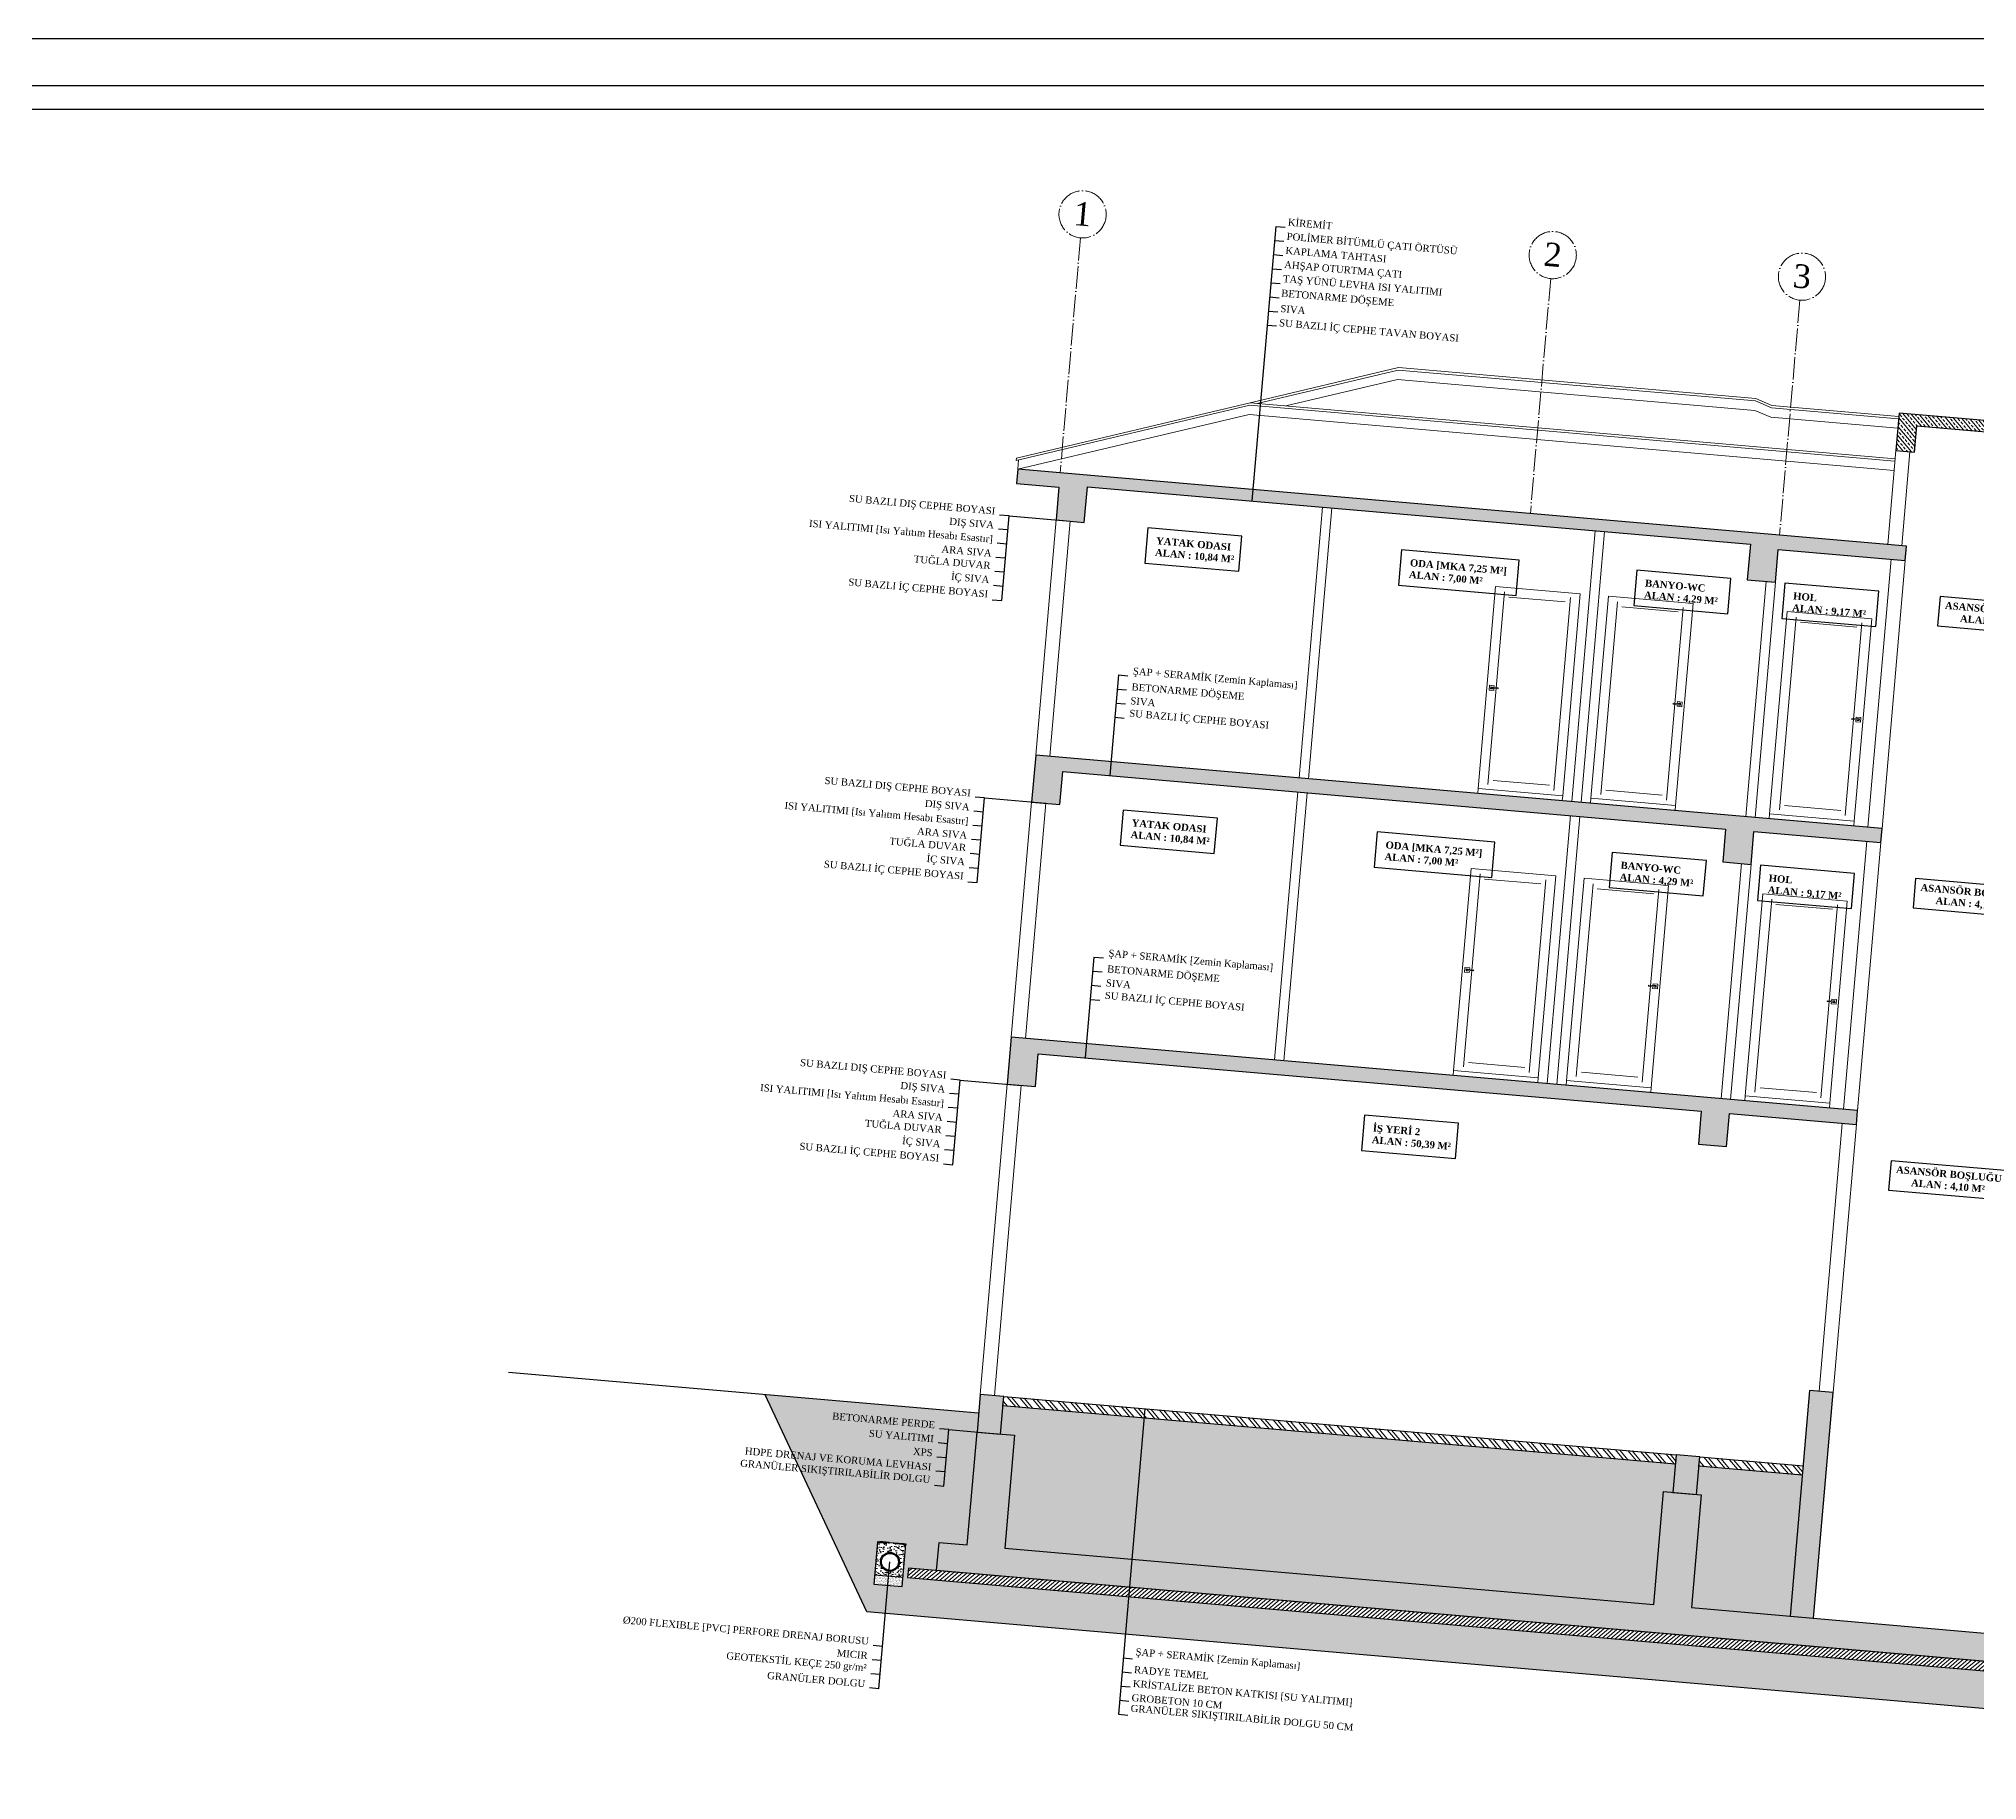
# Model space of a CAD drawing. Header units: centimetres. Extents: x -1107 to 35418, y 13584 to 18329.
# Drawn here: x 2348 to 3375, y 16164 to 17087 of the extents above; entities that cross this region are included whole.
import ezdxf

# ---------------------------------------------------------------- set-up
doc = ezdxf.new("R2010")
doc.units = ezdxf.units.CM
doc.linetypes.add('ACAD_ISO04W100', pattern=[30, 24, -3, 0, -3])
doc.linetypes.add('DASHED', pattern=[0.75, 0.5, -0.25])
for name, color, linetype in [('A-YALITIM PERDE', 6, 'Continuous'), ('hatch', 13, 'Continuous'), ('YLZ-BETON-KESİT', 150, 'Continuous'), ('YLZ-KOLON KİRİŞ KESİT', 240, 'Continuous'), ('YLZ-PAFTA', 165, 'Continuous'), ('YLZ-YAZI', 113, 'Continuous')]:
    doc.layers.add(name, color=color, linetype=linetype)
for name, color, linetype, lineweight, true_color in [('YLZ-AKS', 7, 'ACAD_ISO04W100', 5, 0x2e2f36), ('YLZ-GÖRÜNÜŞ -arkada kalanlar-', 7, 'Continuous', 0, 0xb1b09f), ('YLZ-TARAMA', 7, 'Continuous', 5, 0x686d6c)]:
    doc.layers.add(name, color=color, linetype=linetype, lineweight=lineweight, true_color=true_color)
for name, color, linetype, lineweight in [('YLZ-ALAN HESABI', 41, 'Continuous', 35), ('YLZ-DUVAR', 151, 'Continuous', 20), ('YLZ-PARSEL', 53, 'Continuous', 30), ('YLZ-ÇATI', 241, 'Continuous', 13), ('YLZ-ÖLÇÜ', 251, 'Continuous', 5)]:
    doc.layers.add(name, color=color, linetype=linetype, lineweight=lineweight)
doc.styles.add('ARIAL', font='times.ttf')
pattern_1 = [(315, (0, 20), (4.490128, 4.490128), []), (315, (-7e-16, 15.51), (4.490128, 4.490128), [3.175, -1.5875])]
pattern_2 = [(228.012788, (27.432, 58.1), (-304.80000002, -342.89999998), [5.12582, -507.457255]), (184.969741, (24.003, 54.29), (457.19999982, 38.10000217), [8.79607, -870.810733]), (132.510447, (15.24, 53.528), (381.00000016, -419.09999985), [6.20222, -614.02084]), (267.273689, (0.381, 44.003), (38.10000008, 762), [8.01007, -792.99656]), (292.833654, (0, 36.002), (-190.50000002, 457.2), [7.854505, -777.597116]), (357.273689, (3.048, 28.763), (-762, 38.10000008), [8.01007, -792.99656]), (37.6942405, (11.049, 28.382), (-495.29999998, -381.00000003), [10.592905, -1048.69673]), (72.2553284, (19.431, 34.859), (266.70000007, 838.19999998), [10.00079, -990.07885]), (121.429566, (22.479, 44.384), (-304.80000004, 495.29999997), [8.037195, -795.683185]), (175.236358, (18.288, 51.242), (419.1, -38.10000007), [9.1757, -449.609054]), (222.397438, (9.144, 52.004), (-457.199999985, -419.100000016), [11.86617, -1174.75159]), (138.814075, (38.1, 43.622), (-266.7, 228.6), [4.05007, -400.95849]), (171.469234, (35.052, 46.289), (495.30000001, -76.19999991), [7.70523, -762.819585]), (225, (27.432, 47.432), (-5e-15, -38.1), [5.38814, -48.493397]), (203.19859, (24.765, 52.004), (190.5, 76.2), [2.90162, -287.259336]), (291.80141, (22.098, 50.861), (-38.1, 114.3), [4.103484, -201.071295]), (30.963757, (23.622, 47.051), (114.3, 76.2), [6.664795, -215.49447]), (161.56505, (29.337, 50.48), (76.2, -38.1), [4.81931, -115.66347]), (16.38954, (0, 50.861), (381, 114.3), [6.75132, -668.3824]), (70.346176, (6.477, 52.766), (-152.4, -419.1), [5.663984, -560.733235]), (293.19859, (29.337, 58.1), (-76.2, 190.5), [5.8032, -284.357754]), (343.61046, (31.623, 52.766), (-381, 114.29999997), [6.75132, -668.3824]), (339.443955, (0, 27.239), (-190.5, 76.2), [6.51053, -319.016015]), (294.77514, (6.096, 24.953), (-190.50000023, 419.0999999), [5.45508, -540.0539]), (66.80141, (29.718, 20), (76.2, 190.5), [5.8032, -284.357754]), (17.354025, (32.004, 25.334), (-495.3, -152.40000003), [6.38674, -632.28564]), (69.443955, (11.049, 20), (-76.2, -190.5), [3.255264, -322.27128]), (101.309932, (27.432, 20), (-38.1, 152.4), [1.94272, -192.329924]), (165.963757, (27.051, 21.905), (114.3, -38.1), [7.854506, -149.23582]), (186.009006, (19.431, 23.81), (381, 38.10000002), [7.279005, -720.62047]), (303.69007, (23.622, 43.622), (-38.1, 76.2), [5.49486, -131.876645]), (353.1572266, (26.67, 39.05), (647.7, -76.19999997), [9.59335, -949.740136]), (60.945396, (36.195, 37.907), (-152.4, -266.7), [3.922624, -388.340885]), (90, (38.1, 41.336), (-38.1, 38.1), [2.286, -35.814]), (120.256437, (18.669, 24.953), (152.39999998, -266.7), [5.293004, -524.00911]), (48.012787, (16.002, 29.525), (304.80000003, 342.89999998), [10.251643, -502.33143]), (0, (22.86, 37.145), (38.1, 38.1), [9.906, -28.194]), (325.304846, (32.766, 37.145), (381.00000014, -266.6999998), [6.024143, -596.38975]), (254.054604, (37.719, 33.716), (-38.1, -152.4), [5.547436, -271.82475]), (207.645975, (36.195, 28.382), (-723.90000003, -380.99999995), [9.032176, -894.186966]), (175.426079, (28.194, 24.191), (-495.3, 38.1), [9.55544, -945.987697])]
pattern_3 = [(315, (0, 383.112), (4.490128, 4.490128), []), (315, (-7e-16, 378.622), (4.490128, 4.490128), [3.175, -1.5875])]

# ---------------------------------------------------------------- blocks, each defined once
blk = doc.blocks.new('drenaj')
at = {"layer": 'A-YALITIM PERDE', "linetype": 'DASHED', "ltscale": 20}
h = blk.add_hatch(color=4, dxfattribs=at)
h.dxf.hatch_style = 1
h.paths.add_polyline_path([(8745.5, -10345), (8745.5, -10344), (8733, -10344), (8733, -10345)])
h = blk.add_hatch(color=4, dxfattribs=at)
h.dxf.hatch_style = 1
h.paths.add_polyline_path([(8763, -10345), (8763, -10344), (8750.5, -10344), (8750.5, -10345)])
at = {"layer": 'YLZ-TARAMA'}
h = blk.add_hatch(dxfattribs=at)
h.set_pattern_fill('AR-CONC', color=256, scale=0.05)
h.set_pattern_definition([(50, (3183.103, -8458.679), (9.109233, -0.796954), [0.9525, -10.4775]), (355, (3183.103, -8458.679), (-1.762171, 9.552842), [0.762, -8.382029]), (100.45144, (3183.862, -8458.746), (7.347062, 8.755888), [0.8095, -8.904512]), (46.1842, (3183.103, -8456.139), (13.553952, -2.102116), [1.42875, -15.71625]), (96.63556, (3184.233, -8456.315), (11.870207, 12.371306), [1.21425, -13.35678]), (351.18415, (3183.103, -8456.14), (11.870207, 12.371306), [1.142998, -12.572987]), (21, (3184.373, -8456.774), (7.58072, -5.11326), [0.9525, -10.4775]), (326, (3184.373, -8456.774), (3.090101, 9.209398), [0.762, -8.382]), (71.45144, (3185.005, -8457.2005), (10.670821, 4.096138), [0.8095, -8.904497]), (37.5, (3183.1033, -8458.6794), (0.1544302, 4.227752), [0, -8.2804, 0, -8.509, 0, -8.41375]), (7.5, (3183.1033, -8458.6794), (3.340983, 5.0090287), [0, -4.8514, 0, -8.0899, 0, -3.20675]), (327.5, (3180.2712, -8458.6794), (6.7795298, -0.2864372), [0, -3.175, 0, -9.906, 0, -13.1445]), (317.5, (3179.001, -8458.6794), (7.406459, 1.2713246), [0, -4.1275, 0, -6.5786, 0, -9.3345])])
h.paths.add_polyline_path([(8733, -10379.5), (8763, -10379.5), (8763, -10345), (8750.5, -10345), (8745.5, -10344.8), (8745.5, -10345), (8733, -10345)])
h.paths.add_polyline_path([(8758, -10364.5, -1), (8738, -10364.5, -1)], flags=16)
h.paths.add_polyline_path([(8757, -10364.5, -1), (8739, -10364.5, -1)], flags=0)
h = blk.add_hatch(dxfattribs=at)
h.set_pattern_fill('AR-SAND', color=256, scale=0.05, style=0)
h.set_pattern_definition([(37.5, (-11897.7253, 5674.506), (-0.08000156, 2.44706619), [0, -1.9304, 0, -2.159, 0, -2.06375]), (7.5, (-11897.7253, 5674.506), (2.2476164, 3.5841255), [0, -1.0414, 0, -1.7399, 0, -0.66675]), (327.5, (-11899.2874, 5674.506), (3.95496185, 0.00718592), [0, -0.635, 0, -2.286, 0, -2.9845]), (317.5, (-11899.2874, 5674.506), (3.81778226, 1.1146466), [0, -0.3175, 0, -1.4986, 0, -1.7145])])
h.paths.add_polyline_path([(8763, -10379.5), (8733, -10379.5), (8733, -10389.5), (8763, -10389.5)])
at = {"layer": 'A-YALITIM PERDE', "color": 4, "linetype": 'DASHED', "ltscale": 20}
for points in [[(8733, -10345), (8745.5, -10345), (8745.5, -10344), (8733, -10344)], [(8763, -10345), (8750.5, -10345), (8750.5, -10344), (8763, -10344)]]:
    blk.add_lwpolyline(points, close=True, dxfattribs=at)
at = {"layer": 'hatch', "color": 252}
blk.add_line((8733, -10379.5), (8763, -10379.5), dxfattribs=at)
blk.add_lwpolyline([(8733, -10389.5), (8763, -10389.5), (8763, -10344.5), (8733, -10344.5)], close=True, dxfattribs=at)
for radius in [10, 9]:
    blk.add_circle((8748, -10364.5), radius, dxfattribs=at)
blk = doc.blocks.new('A Kesiti Betonarme')
at = {"layer": 'YLZ-TARAMA'}
h = blk.add_hatch(dxfattribs=at)
h.set_pattern_fill('ANSI33', color=256, angle=-90)
h.set_pattern_definition(pattern_3)
h.paths.add_polyline_path([(13302.1, 18275.6), (13502.1, 18275.6), (13502.1, 18247.6), (13522.1, 18247.6), (13522.1, 18287.6), (13282.1, 18287.6), (13282.1, 18247.6), (13302.1, 18247.6)])
h = blk.add_hatch(dxfattribs=at)
h.set_pattern_fill('ANSI33', color=256, angle=-90)
h.set_pattern_definition(pattern_3)
h.paths.add_polyline_path([(13137.1, 18097.6), (13167.1, 18097.6), (13167.1, 18132.6), (13302.1, 18132.6), (13302.1, 18147.6), (12357.1, 18147.6), (12357.1, 18132.6), (12402.1, 18132.6), (12402.1, 18097.6), (12432.1, 18097.6), (12432.1, 18135.6), (13137.1, 18135.6)])
h.paths.add_polyline_path([(13492.1, 18147.6), (13492.1, 18097.6), (13522.1, 18097.6), (13522.1, 18135.6), (13747.1, 18135.6), (13747.1, 18097.6), (13777.1, 18097.6), (13777.1, 18135.6), (14297.1, 18135.6), (14297.1, 18097.6), (14327.1, 18097.6), (14327.1, 18135.6), (14942.1, 18135.6), (14942.1, 18097.6), (14972.1, 18097.6), (14972.1, 18132.6), (15137.1, 18132.6), (15137.1, 18147.6)])
h = blk.add_hatch(dxfattribs=at)
h.set_pattern_fill('ANSI33', color=256, angle=-90)
h.paths.add_polyline_path([(13167.1, 17832.6), (13302.1, 17832.6), (13302.1, 17847.6), (12402.1, 17847.6), (12402.1, 17797.6), (12432.1, 17797.6), (12432.1, 17832.6), (13137.1, 17832.6), (13137.1, 17797.6), (13167.1, 17797.6)])
h.paths.add_polyline_path([(13492.1, 17797.6), (13522.1, 17797.6), (13522.1, 17847.6), (13492.1, 17847.6)])
h.paths.add_polyline_path([(13747.1, 17797.6), (13777.1, 17797.6), (13777.1, 17832.6), (14297.1, 17832.6), (14297.1, 17797.6), (14327.1, 17797.6), (14327.1, 17832.6), (14942.1, 17832.6), (14942.1, 17797.6), (14972.1, 17797.6), (14972.1, 17832.6), (15067.1, 17832.6), (15067.1, 17797.6), (15092.1, 17797.6), (15092.1, 17847.6), (13642.1, 17847.6), (13642.1, 17832.6), (13747.1, 17832.6)])
h = blk.add_hatch(dxfattribs=at)
h.set_pattern_fill('ANSI33', color=256, angle=-90)
h.set_pattern_definition([(315, (0, -300), (4.490128, 4.490128), []), (315, (-7e-16, -304.49), (4.490128, 4.490128), [3.175, -1.5875])])
h.paths.add_polyline_path([(13167.1, 17532.6), (13302.1, 17532.6), (13302.1, 17547.6), (12402.1, 17547.6), (12402.1, 17497.6), (12432.1, 17497.6), (12432.1, 17532.6), (13137.1, 17532.6), (13137.1, 17497.6), (13167.1, 17497.6)])
h.paths.add_polyline_path([(13492.1, 17497.6), (13522.1, 17497.6), (13522.1, 17547.6), (13492.1, 17547.6)])
h.paths.add_polyline_path([(13747.1, 17497.6), (13777.1, 17497.6), (13777.1, 17532.6), (14297.1, 17532.6), (14297.1, 17497.6), (14327.1, 17497.6), (14327.1, 17532.6), (14942.1, 17532.6), (14942.1, 17497.6), (14972.1, 17497.6), (14972.1, 17532.6), (15067.1, 17532.6), (15067.1, 17497.6), (15092.1, 17497.6), (15092.1, 17547.6), (13642.1, 17547.6), (13642.1, 17532.6), (13747.1, 17532.6)])
h = blk.add_hatch(dxfattribs=at)
h.set_pattern_fill('ANSI33', color=256, angle=-90)
h.set_pattern_definition(pattern_1)
h.paths.add_polyline_path([(12402.1, 17167.6), (12402.1, 17127.6), (12427.1, 17127.6), (12427.1, 17167.6)])
h.paths.add_polyline_path([(13167.1, 17167.6), (13142.1, 17167.6), (13142.1, 17127.6), (13167.1, 17127.6)])
h.paths.add_polyline_path([(13302.1, 17247.6), (13277.1, 17247.6), (13277.1, 17007.6), (13302.1, 17007.6)])
h.paths.add_polyline_path([(13517.1, 17247.6), (13492.1, 17247.6), (13492.1, 17127.6), (13517.1, 17127.6)])
h.paths.add_polyline_path([(13777.1, 17247.6), (13752.1, 17247.6), (13752.1, 17127.6), (13777.1, 17127.6)])
h.paths.add_polyline_path([(14327.1, 17167.6), (14302.1, 17167.6), (14302.1, 17127.6), (14327.1, 17127.6)])
h.paths.add_polyline_path([(14972.1, 17167.6), (14947.1, 17167.6), (14947.1, 17127.6), (14972.1, 17127.6)])
h = blk.add_hatch(dxfattribs=at)
h.set_pattern_fill('ANSI32', color=256, angle=-90)
h.set_pattern_definition([(315, (0, 20), (6.735192, 6.735192), []), (315, (-7e-16, 15.51), (6.735192, 6.735192), [])])
h.paths.add_polyline_path([(13142.1, 17167.6), (12427.1, 17167.6), (12427.1, 17157.6), (13142.1, 17157.6)])
h.paths.add_polyline_path([(13277.1, 17167.6), (13167.1, 17167.6), (13167.1, 17157.6), (13277.1, 17157.6)])
h.paths.add_polyline_path([(13752.1, 17247.6), (13517.1, 17247.6), (13517.1, 17237.6), (13752.1, 17237.6)])
h.paths.add_polyline_path([(14302.1, 17167.6), (13777.1, 17167.6), (13777.1, 17157.6), (14302.1, 17157.6)])
h.paths.add_polyline_path([(14947.1, 17167.6), (14327.1, 17167.6), (14327.1, 17157.6), (14947.1, 17157.6)])
h = blk.add_hatch(dxfattribs=at)
h.set_pattern_fill('GRAVEL', color=256, scale=1.5)
h.set_pattern_definition(pattern_2)
h.paths.add_polyline_path([(12427.1, 17157.6), (12427.1, 17127.6), (12442.1, 17127.6), (12442.1, 17007.6), (13132.1, 17007.6), (13132.1, 17127.6), (13142.1, 17127.6), (13142.1, 17157.6)])
h.paths.add_polyline_path([(13172.1, 17007.6), (13277.1, 17007.6), (13277.1, 17157.6), (13167.1, 17157.6), (13167.1, 17127.6), (13172.1, 17127.6)])
h.paths.add_polyline_path([(13737.1, 17127.6), (13752.1, 17127.6), (13752.1, 17237.6), (13517.1, 17237.6), (13517.1, 17127.6), (13532.1, 17127.6), (13532.1, 17007.6), (13737.1, 17007.6)])
h.paths.add_polyline_path([(13777.1, 17157.6), (13777.1, 17127.6), (13777.1, 17007.6), (14287.1, 17007.6), (14287.1, 17127.6), (14302.1, 17127.6), (14302.1, 17157.6)])
h.paths.add_polyline_path([(14327.1, 17157.6), (14327.1, 17127.6), (14327.1, 17007.6), (14932.1, 17007.6), (14932.1, 17127.6), (14947.1, 17127.6), (14947.1, 17157.6)])
h = blk.add_hatch(dxfattribs=at)
h.set_pattern_fill('GRAVEL', color=256, scale=1.5)
h.set_pattern_definition(pattern_2)
h.paths.add_polyline_path([(14972.1, 17007.6), (15002.1, 17007.6), (15002.1, 16977.6), (15032.1, 16977.6), (15032.1, 16967.6), (12342.1, 16967.6), (12342.1, 16977.6), (12372.1, 16977.6), (12372.1, 17007.6), (12402.1, 17007.6), (12402.1, 17127.6), (12402.1, 17147.6), (12175.1, 17147.6), (12302.1, 16927.6), (15072.1, 16927.6), (15199.1, 17147.6), (14972.1, 17147.6), (14972.1, 17127.6)])
h.paths.add_polyline_path([(15037.1, 17003.1), (15049.6, 17003.1), (15054.6, 17002.9), (15054.6, 17003.1), (15067.1, 17003.1), (15067.1, 16957.6), (15037.1, 16957.6), (15037.1, 17002.6)], flags=16)
h.paths.add_polyline_path([(15043.1, 16982.6, -1), (15061.1, 16982.6, -1)], flags=0)
h.paths.add_polyline_path([(12337.1, 17003.1), (12337.1, 16957.6), (12307.1, 16957.6), (12307.1, 17002.6), (12307.1, 17003.1), (12319.6, 17003.1), (12324.6, 17002.9), (12324.6, 17003.1)], flags=16)
h.paths.add_polyline_path([(12331.1, 16982.6, -1), (12313.1, 16982.6, -1)], flags=0)
h = blk.add_hatch(dxfattribs=at)
h.set_pattern_fill('ANSI33', color=256, angle=-90)
h.set_pattern_definition(pattern_1)
h.paths.add_polyline_path([(12442.1, 17127.6), (12402.1, 17127.6), (12402.1, 17007.6), (12372.1, 17007.6), (12372.1, 16977.6), (15002.1, 16977.6), (15002.1, 17007.6), (14972.1, 17007.6), (14972.1, 17127.6), (14947.1, 17127.6), (14932.1, 17127.6), (14932.1, 17007.6), (14327.1, 17007.6), (14327.1, 17127.6), (14302.1, 17127.6), (14287.1, 17127.6), (14287.1, 17007.6), (13777.1, 17007.6), (13777.1, 17127.6), (13752.1, 17127.6), (13737.1, 17127.6), (13737.1, 17007.6), (13532.1, 17007.6), (13532.1, 17127.6), (13492.1, 17127.6), (13492.1, 17007.6), (13172.1, 17007.6), (13172.1, 17127.6), (13132.1, 17127.6), (13132.1, 17007.6), (12442.1, 17007.6)])
h = blk.add_hatch(dxfattribs=at)
h.set_pattern_fill('ANSI31', color=256)
h.set_pattern_definition([(45, (15803.0726, 21378.2368), (-2.245064, 2.245064), [])])
h.paths.add_polyline_path([(15032.1, 16977.6), (12342.1, 16977.6), (12342.1, 16967.6), (15032.1, 16967.6)])
at = {"layer": 'YLZ-BETON-KESİT'}
for points in [[(12427.1, 17167.6), (13142.1, 17167.6), (13142.1, 17157.6), (12427.1, 17157.6)], [(13167.1, 17167.6), (13277.1, 17167.6), (13277.1, 17157.6), (13167.1, 17157.6)], [(12342.1, 16967.6), (15032.1, 16967.6), (15032.1, 16977.6), (12342.1, 16977.6)]]:
    blk.add_lwpolyline(points, close=True, dxfattribs=at)
at = {"layer": 'YLZ-KOLON KİRİŞ KESİT'}
for points in [[(13522.1, 18287.6), (13282.1, 18287.6), (13282.1, 18247.6), (13302.1, 18247.6), (13302.1, 18275.6), (13502.1, 18275.6), (13502.1, 18247.6), (13522.1, 18247.6), (13522.1, 18287.6)], [(12402.1, 18132.6), (12402.1, 18097.6), (12432.1, 18097.6), (12432.1, 18135.6), (13137.1, 18135.6), (13137.1, 18097.6), (13167.1, 18097.6), (13167.1, 18132.6), (13302.1, 18132.6), (13302.1, 18147.6), (12357.1, 18147.6), (12357.1, 18132.6), (12402.1, 18132.6)], [(12402.1, 17847.6), (12402.1, 17797.6), (12432.1, 17797.6), (12432.1, 17832.6), (13137.1, 17832.6), (13137.1, 17797.6), (13167.1, 17797.6), (13167.1, 17832.6), (13302.1, 17832.6), (13302.1, 17847.6), (12402.1, 17847.6)], [(12402.1, 17547.6), (12402.1, 17497.6), (12432.1, 17497.6), (12432.1, 17532.6), (13137.1, 17532.6), (13137.1, 17497.6), (13167.1, 17497.6), (13167.1, 17532.6), (13302.1, 17532.6), (13302.1, 17547.6), (12402.1, 17547.6)], [(15002.1, 16977.6), (12372.1, 16977.6), (12372.1, 17007.6), (12402.1, 17007.6), (12402.1, 17127.6), (12442.1, 17127.6), (12442.1, 17007.6), (13132.1, 17007.6), (13132.1, 17127.6), (13172.1, 17127.6), (13172.1, 17007.6), (13492.1, 17007.6)]]:
    blk.add_lwpolyline(points, dxfattribs=at)
for points in [[(13277.1, 17007.6), (13302.1, 17007.6), (13302.1, 17247.6), (13277.1, 17247.6)], [(12402.1, 17127.6), (12427.1, 17127.6), (12427.1, 17167.6), (12402.1, 17167.6)], [(13142.1, 17127.6), (13167.1, 17127.6), (13167.1, 17167.6), (13142.1, 17167.6)]]:
    blk.add_lwpolyline(points, close=True, dxfattribs=at)
at = {"layer": 'YLZ-PARSEL'}
blk.add_line((12402.1, 17147.6), (11902.1, 17147.6), dxfattribs=at)
blk.add_lwpolyline([(15199.1, 17147.6), (15072.1, 16927.6), (12302.1, 16927.6), (12175.1, 17147.6)], dxfattribs=at)
at = {"layer": 'YLZ-DUVAR'}
blk.add_blockref('drenaj', (3574.1, 27347.1), dxfattribs=at)
blk = doc.blocks.new('A Kesiti-Görünüş')
at = {"layer": 'YLZ-GÖRÜNÜŞ -arkada kalanlar-'}
for p, q in [((495494.8, 4510355.3), (495434.8, 4510355.3)), ((495554.8, 4510355.3), (495614.8, 4510355.3)), ((495744.8, 4510355.3), (495804.8, 4510355.3)), ((496584.8, 4510355.3), (496524.8, 4510355.3)), ((496644.8, 4510355.3), (496704.8, 4510355.3)), ((495494.8, 4510160.3), (495434.8, 4510160.3)), ((495554.8, 4510160.3), (495614.8, 4510160.3)), ((495744.8, 4510160.3), (495804.8, 4510160.3)), ((496584.8, 4510160.3), (496524.8, 4510160.3)), ((496644.8, 4510160.3), (496704.8, 4510160.3)), ((495494.8, 4510055.3), (495434.8, 4510055.3)), ((495554.8, 4510055.3), (495614.8, 4510055.3)), ((495744.8, 4510055.3), (495804.8, 4510055.3)), ((496584.8, 4510055.3), (496524.8, 4510055.3)), ((496644.8, 4510055.3), (496704.8, 4510055.3)), ((495494.8, 4509860.3), (495434.8, 4509860.3)), ((495554.8, 4509860.3), (495614.8, 4509860.3)), ((495744.8, 4509860.3), (495804.8, 4509860.3)), ((496584.8, 4509860.3), (496524.8, 4509860.3)), ((496644.8, 4509860.3), (496704.8, 4509860.3))]:
    blk.add_line(p, q, dxfattribs=at)
for points in [[(495509.8, 4510150.3), (495419.8, 4510150.3), (495419.8, 4510365.3), (495509.8, 4510365.3)], [(495539.8, 4510150.3), (495629.8, 4510150.3), (495629.8, 4510365.3), (495539.8, 4510365.3)], [(495729.8, 4510150.3), (495819.8, 4510150.3), (495819.8, 4510365.3), (495729.8, 4510365.3)], [(496599.8, 4510150.3), (496509.8, 4510150.3), (496509.8, 4510365.3), (496599.8, 4510365.3)], [(496629.8, 4510150.3), (496719.8, 4510150.3), (496719.8, 4510365.3), (496629.8, 4510365.3)], [(495431.8, 4510258.3), (495424.3, 4510258.3), (495424.3, 4510257.3), (495431.8, 4510257.3)], [(495617.8, 4510258.3), (495625.3, 4510258.3), (495625.3, 4510257.3), (495617.8, 4510257.3)], [(495807.8, 4510258.3), (495815.3, 4510258.3), (495815.3, 4510257.3), (495807.8, 4510257.3)], [(496521.8, 4510258.3), (496514.3, 4510258.3), (496514.3, 4510257.3), (496521.8, 4510257.3)], [(496707.8, 4510258.3), (496715.3, 4510258.3), (496715.3, 4510257.3), (496707.8, 4510257.3)], [(495509.8, 4510145.3), (495419.8, 4510145.3), (495419.8, 4510150.3), (495509.8, 4510150.3)], [(495539.8, 4510145.3), (495629.8, 4510145.3), (495629.8, 4510150.3), (495539.8, 4510150.3)], [(495729.8, 4510145.3), (495819.8, 4510145.3), (495819.8, 4510150.3), (495729.8, 4510150.3)], [(496599.8, 4510145.3), (496509.8, 4510145.3), (496509.8, 4510150.3), (496599.8, 4510150.3)], [(496629.8, 4510145.3), (496719.8, 4510145.3), (496719.8, 4510150.3), (496629.8, 4510150.3)], [(495509.8, 4509850.3), (495419.8, 4509850.3), (495419.8, 4510065.3), (495509.8, 4510065.3)], [(495539.8, 4509850.3), (495629.8, 4509850.3), (495629.8, 4510065.3), (495539.8, 4510065.3)], [(495729.8, 4509850.3), (495819.8, 4509850.3), (495819.8, 4510065.3), (495729.8, 4510065.3)], [(496599.8, 4509850.3), (496509.8, 4509850.3), (496509.8, 4510065.3), (496599.8, 4510065.3)], [(496629.8, 4509850.3), (496719.8, 4509850.3), (496719.8, 4510065.3), (496629.8, 4510065.3)], [(495431.8, 4509958.3), (495424.3, 4509958.3), (495424.3, 4509957.3), (495431.8, 4509957.3)], [(495617.8, 4509958.3), (495625.3, 4509958.3), (495625.3, 4509957.3), (495617.8, 4509957.3)], [(495807.8, 4509958.3), (495815.3, 4509958.3), (495815.3, 4509957.3), (495807.8, 4509957.3)], [(496521.8, 4509958.3), (496514.3, 4509958.3), (496514.3, 4509957.3), (496521.8, 4509957.3)], [(496707.8, 4509958.3), (496715.3, 4509958.3), (496715.3, 4509957.3), (496707.8, 4509957.3)], [(495509.8, 4509845.3), (495419.8, 4509845.3), (495419.8, 4509850.3), (495509.8, 4509850.3)], [(495539.8, 4509845.3), (495629.8, 4509845.3), (495629.8, 4509850.3), (495539.8, 4509850.3)], [(495729.8, 4509845.3), (495819.8, 4509845.3), (495819.8, 4509850.3), (495729.8, 4509850.3)], [(496599.8, 4509845.3), (496509.8, 4509845.3), (496509.8, 4509850.3), (496599.8, 4509850.3)], [(496629.8, 4509845.3), (496719.8, 4509845.3), (496719.8, 4509850.3), (496629.8, 4509850.3)]]:
    blk.add_lwpolyline(points, close=True, dxfattribs=at)
for points in [[(495429.8, 4510155.3), (495429.8, 4510360.3)], [(495499.8, 4510360.3), (495499.8, 4510155.3)], [(495549.8, 4510360.3), (495549.8, 4510155.3)], [(495619.8, 4510155.3), (495619.8, 4510360.3)], [(495739.8, 4510360.3), (495739.8, 4510155.3)], [(495809.8, 4510155.3), (495809.8, 4510360.3)], [(496519.8, 4510155.3), (496519.8, 4510360.3)], [(496589.8, 4510360.3), (496589.8, 4510155.3)], [(496639.8, 4510360.3), (496639.8, 4510155.3)], [(496709.8, 4510155.3), (496709.8, 4510360.3)], [(495427.3, 4510258.3), (495427.3, 4510260.3), (495422.3, 4510260.3), (495422.3, 4510255.3), (495427.3, 4510255.3), (495427.3, 4510257.3)], [(495425.8, 4510258.3), (495425.8, 4510258.8), (495423.8, 4510258.8), (495423.8, 4510256.8), (495425.8, 4510256.8), (495425.8, 4510257.3)], [(495622.3, 4510258.3), (495622.3, 4510260.3), (495627.3, 4510260.3), (495627.3, 4510255.3), (495622.3, 4510255.3), (495622.3, 4510257.3)], [(495623.8, 4510258.3), (495623.8, 4510258.8), (495625.8, 4510258.8), (495625.8, 4510256.8), (495623.8, 4510256.8), (495623.8, 4510257.3)], [(495812.3, 4510258.3), (495812.3, 4510260.3), (495817.3, 4510260.3), (495817.3, 4510255.3), (495812.3, 4510255.3), (495812.3, 4510257.3)], [(495813.8, 4510258.3), (495813.8, 4510258.8), (495815.8, 4510258.8), (495815.8, 4510256.8), (495813.8, 4510256.8), (495813.8, 4510257.3)], [(496517.3, 4510258.3), (496517.3, 4510260.3), (496512.3, 4510260.3), (496512.3, 4510255.3), (496517.3, 4510255.3), (496517.3, 4510257.3)], [(496515.8, 4510258.3), (496515.8, 4510258.8), (496513.8, 4510258.8), (496513.8, 4510256.8), (496515.8, 4510256.8), (496515.8, 4510257.3)], [(496712.3, 4510258.3), (496712.3, 4510260.3), (496717.3, 4510260.3), (496717.3, 4510255.3), (496712.3, 4510255.3), (496712.3, 4510257.3)], [(496713.8, 4510258.3), (496713.8, 4510258.8), (496715.8, 4510258.8), (496715.8, 4510256.8), (496713.8, 4510256.8), (496713.8, 4510257.3)], [(495429.8, 4509855.3), (495429.8, 4510060.3)], [(495499.8, 4510060.3), (495499.8, 4509855.3)], [(495549.8, 4510060.3), (495549.8, 4509855.3)], [(495619.8, 4509855.3), (495619.8, 4510060.3)], [(495739.8, 4510060.3), (495739.8, 4509855.3)], [(495809.8, 4509855.3), (495809.8, 4510060.3)], [(496519.8, 4509855.3), (496519.8, 4510060.3)], [(496589.8, 4510060.3), (496589.8, 4509855.3)], [(496639.8, 4510060.3), (496639.8, 4509855.3)], [(496709.8, 4509855.3), (496709.8, 4510060.3)], [(495427.3, 4509958.3), (495427.3, 4509960.3), (495422.3, 4509960.3), (495422.3, 4509955.3), (495427.3, 4509955.3), (495427.3, 4509957.3)], [(495425.8, 4509958.3), (495425.8, 4509958.8), (495423.8, 4509958.8), (495423.8, 4509956.8), (495425.8, 4509956.8), (495425.8, 4509957.3)], [(495622.3, 4509958.3), (495622.3, 4509960.3), (495627.3, 4509960.3), (495627.3, 4509955.3), (495622.3, 4509955.3), (495622.3, 4509957.3)], [(495623.8, 4509958.3), (495623.8, 4509958.8), (495625.8, 4509958.8), (495625.8, 4509956.8), (495623.8, 4509956.8), (495623.8, 4509957.3)], [(495812.3, 4509958.3), (495812.3, 4509960.3), (495817.3, 4509960.3), (495817.3, 4509955.3), (495812.3, 4509955.3), (495812.3, 4509957.3)], [(495813.8, 4509958.3), (495813.8, 4509958.8), (495815.8, 4509958.8), (495815.8, 4509956.8), (495813.8, 4509956.8), (495813.8, 4509957.3)], [(496517.3, 4509958.3), (496517.3, 4509960.3), (496512.3, 4509960.3), (496512.3, 4509955.3), (496517.3, 4509955.3), (496517.3, 4509957.3)], [(496515.8, 4509958.3), (496515.8, 4509958.8), (496513.8, 4509958.8), (496513.8, 4509956.8), (496515.8, 4509956.8), (496515.8, 4509957.3)], [(496712.3, 4509958.3), (496712.3, 4509960.3), (496717.3, 4509960.3), (496717.3, 4509955.3), (496712.3, 4509955.3), (496712.3, 4509957.3)], [(496713.8, 4509958.3), (496713.8, 4509958.8), (496715.8, 4509958.8), (496715.8, 4509956.8), (496713.8, 4509956.8), (496713.8, 4509957.3)]]:
    blk.add_lwpolyline(points, dxfattribs=at)
blk = doc.blocks.new('Temel Açılımı')
at = {"layer": 'YLZ-YAZI'}
for points in [[(11506.3, -663.4), (11506.3, -988.4)], [(11506.3, -928.4), (11516.3, -928.4)], [(11506.3, -943.4), (11516.3, -943.4)], [(11506.3, -958.4), (11516.3, -958.4)], [(11506.3, -973.4), (11516.3, -973.4)], [(11506.3, -988.4), (11516.3, -988.4)]]:
    blk.add_lwpolyline(points, dxfattribs=at)
at = {"layer": 'YLZ-YAZI', "char_height": 7.5, "attachment_point": 1, "style": 'ARIAL'}
for s, insert in [('ŞAP + SERAMİK [Zemin Kaplaması]', (11518.8, -917)), ('RADYE TEMEL', (11518.8, -935.9)), ('KRİSTALİZE BETON KATKISI [SU YALITIMI]', (11518.8, -950.7)), ('GROBETON 10 CM', (11518.8, -965.7)), ('GRANÜLER SIKIŞTIRILABİLİR DOLGU 50 CM', (11518.8, -977))]:
    blk.add_mtext_dynamic_manual_height_columns(s, width=344.303, gutter_width=12.5, heights=[0], dxfattribs=dict(at, insert=insert))
blk = doc.blocks.new('Duvar Açılımı')
at = {"layer": 'YLZ-YAZI'}
for p, q in [((13163.8, 3247.1), (13153.8, 3247.1)), ((13163.8, 3232.1), (13153.8, 3232.1)), ((13163.8, 3217.1), (13153.8, 3217.1)), ((13163.8, 3202.1), (13153.8, 3202.1)), ((13163.8, 3187.1), (13153.8, 3187.1))]:
    blk.add_line(p, q, dxfattribs=at)
for points in [[(13153.8, 3172.1), (13163.8, 3172.1), (13163.8, 3262.1), (13153.8, 3262.1)], [(13163.8, 3262.1), (13228.8, 3262.1)]]:
    blk.add_lwpolyline(points, dxfattribs=at)
at = {"layer": 'YLZ-YAZI', "char_height": 7.5, "attachment_point": 3, "style": 'ARIAL'}
for s, insert in [('SU BAZLI DIŞ CEPHE BOYASI', (13148.8, 3269.8)), ('DIŞ SIVA', (13148.8, 3254.8)), ('ISI YALITIMI [Isı Yalıtım Hesabı Esastır]', (13148.8, 3239.8)), ('ARA SIVA', (13148.8, 3224.8)), ('TUĞLA DUVAR', (13148.8, 3211.7)), ('SU BAZLI İÇ CEPHE BOYASI', (13148.8, 3181.5)), ('İÇ SIVA', (13148.8, 3196.7))]:
    blk.add_mtext_dynamic_manual_height_columns(s, width=344.303, gutter_width=12.5, heights=[0], dxfattribs=dict(at, insert=insert))
blk = doc.blocks.new('Drenaj 2')
at = {"layer": 'YLZ-YAZI'}
for p, q in [((497679.8, 4509450.3), (497669.8, 4509450.3)), ((497679.8, 4509420.3), (497669.8, 4509420.3)), ((497679.8, 4509405.3), (497669.8, 4509405.3))]:
    blk.add_line(p, q, dxfattribs=at)
for points in [[(497679.8, 4509405.3), (497679.8, 4509540.3)], [(497679.8, 4509435.3), (497669.8, 4509435.3)]]:
    blk.add_lwpolyline(points, dxfattribs=at)
at = {"layer": 'YLZ-YAZI', "char_height": 7.5, "attachment_point": 3, "style": 'ARIAL'}
for s, insert in [('%%C200 FLEXIBLE [PVC] PERFORE DRENAJ BORUSU ', (497664.8, 4509458.3)), ('GEOTEKSTİL KEÇE 250 gr/m²', (497664.8, 4509430.1)), ('MICIR', (497664.8, 4509443)), ('GRANÜLER DOLGU', (497664.8, 4509413))]:
    blk.add_mtext_dynamic_manual_height_columns(s, width=344.303, gutter_width=12.5, heights=[0], dxfattribs=dict(at, insert=insert))
blk = doc.blocks.new('Temel Yan Kesit Açılımı')
at = {"layer": 'YLZ-YAZI'}
for p, q in [((13161.9, 1996.1), (13151.9, 1996.1)), ((13161.9, 1981.1), (13151.9, 1981.1)), ((13161.9, 1966.1), (13151.9, 1966.1))]:
    blk.add_line(p, q, dxfattribs=at)
for points in [[(13151.9, 1951.1), (13161.9, 1951.1), (13161.9, 2011.1), (13151.9, 2011.1)], [(13161.9, 2011.1), (13216.9, 2011.1)]]:
    blk.add_lwpolyline(points, dxfattribs=at)
at = {"layer": 'YLZ-YAZI', "char_height": 7.5, "attachment_point": 3, "style": 'ARIAL'}
for s, insert in [('BETONARME PERDE', (13146.9, 2018.6)), ('SU YALITIMI', (13146.9, 2003.8)), ('HDPE DRENAJ VE KORUMA LEVHASI', (13146.9, 1973.8)), ('XPS', (13146.9, 1988.8)), ('GRANÜLER SIKIŞTIRILABİLİR DOLGU', (13146.9, 1960.5))]:
    blk.add_mtext_dynamic_manual_height_columns(s, width=344.303, gutter_width=12.5, heights=[0], dxfattribs=dict(at, insert=insert))
blk = doc.blocks.new('Çatı Açılımı')
at = {"layer": 'YLZ-YAZI'}
for points in [[(11950.2, 4599.3), (11960.2, 4599.3)], [(11950.2, 4599.3), (11950.2, 4307.3)], [(11950.2, 4584.3), (11960.2, 4584.3)], [(11950.2, 4569.3), (11960.2, 4569.3)], [(11950.2, 4554.3), (11960.2, 4554.3)], [(11950.2, 4539.3), (11960.2, 4539.3)], [(11950.2, 4524.3), (11960.2, 4524.3)], [(11950.2, 4509.3), (11960.2, 4509.3)], [(11950.2, 4494.3), (11960.2, 4494.3)]]:
    blk.add_lwpolyline(points, dxfattribs=at)
at = {"layer": 'YLZ-YAZI', "char_height": 7.5, "attachment_point": 1, "style": 'ARIAL'}
for s, insert in [('KİREMİT', (11962.7, 4608.7)), ('POLİMER BİTÜMLÜ ÇATI ÖRTÜSÜ', (11962.7, 4593.7)), ('AHŞAP OTURTMA ÇATI', (11962.7, 4563.7)), ('KAPLAMA TAHTASI', (11962.7, 4578.7)), ('TAŞ YÜNÜ LEVHA ISI YALITIMI', (11962.7, 4548.7)), ('BETONARME DÖŞEME ', (11962.2, 4533.3)), ('SIVA', (11962.7, 4516.9)), ('SU BAZLI İÇ CEPHE TAVAN BOYASI', (11962.7, 4501.7))]:
    blk.add_mtext_dynamic_manual_height_columns(s, width=344.303, gutter_width=12.5, heights=[0], dxfattribs=dict(at, insert=insert))
blk = doc.blocks.new('Zemin Açılımı')
at = {"layer": 'YLZ-YAZI'}
for points in [[(13105.1, 3126.1), (13115.1, 3126.1)], [(13105.1, 3126.1), (13105.1, 3019.1)], [(13105.1, 3111.1), (13115.1, 3111.1)], [(13105.1, 3096.1), (13115.1, 3096.1)], [(13105.1, 3081.1), (13115.1, 3081.1)]]:
    blk.add_lwpolyline(points, dxfattribs=at)
at = {"layer": 'YLZ-YAZI', "char_height": 7.5, "attachment_point": 1, "style": 'ARIAL'}
for s, insert in [('ŞAP + SERAMİK [Zemin Kaplaması]', (13120.1, 3135.4)), ('BETONARME DÖŞEME ', (13120.1, 3118.7)), ('SIVA', (13120.1, 3103.8)), ('SU BAZLI İÇ CEPHE BOYASI', (13120.1, 3090.6))]:
    blk.add_mtext_dynamic_manual_height_columns(s, width=344.303, gutter_width=12.5, heights=[0], dxfattribs=dict(at, insert=insert))
blk = doc.blocks.new('A Kesiti Mahal')
at = {"layer": 'YLZ-YAZI'}
for points in [[(18972.7, 16381.9), (18972.7, 16344.4), (19072.7, 16344.4), (19072.7, 16381.9), (18972.7, 16381.9)], [(19242.7, 16381.9), (19242.7, 16344.4), (19367.7, 16344.4), (19367.7, 16381.9), (19242.7, 16381.9)], [(19492.7, 16381.9), (19492.7, 16344.4), (19592.7, 16344.4), (19592.7, 16381.9), (19492.7, 16381.9)], [(19650.2, 16381.9), (19650.2, 16344.4), (19750.2, 16344.4), (19750.2, 16381.9), (19650.2, 16381.9)], [(18972.7, 16081.9), (18972.7, 16044.4), (19072.7, 16044.4), (19072.7, 16081.9), (18972.7, 16081.9)], [(19242.7, 16081.9), (19242.7, 16044.4), (19367.7, 16044.4), (19367.7, 16081.9), (19242.7, 16081.9)], [(19492.7, 16081.9), (19492.7, 16044.4), (19592.7, 16044.4), (19592.7, 16081.9), (19492.7, 16081.9)], [(19650.2, 16081.9), (19650.2, 16044.4), (19750.2, 16044.4), (19750.2, 16081.9), (19650.2, 16081.9)], [(19255.2, 15781.9), (19255.2, 15744.4), (19355.2, 15744.4), (19355.2, 15781.9), (19255.2, 15781.9)]]:
    blk.add_lwpolyline(points, dxfattribs=at)
for points in [[(19815.2, 16381.9), (19815.2, 16350.7), (19940.2, 16350.7), (19940.2, 16381.9)], [(19815.2, 16081.9), (19815.2, 16050.7), (19940.2, 16050.7), (19940.2, 16081.9)], [(19815.2, 15781.9), (19815.2, 15750.7), (19940.2, 15750.7), (19940.2, 15781.9)]]:
    blk.add_lwpolyline(points, close=True, dxfattribs=at)
at = {"layer": 'YLZ-YAZI', "char_height": 7.5, "attachment_point": 1, "style": 'ARIAL'}
for s, width, heights, insert in [('{\\fTimes New Roman|b1|i0|c162|p18;YATAK ODASI\\PALAN : 10,84 M² }', 148.617, [94.5], (18982.7, 16373)), ('{\\fTimes New Roman|b1|i0|c162|p18;ODA [MKA 7,25 M²]\\PALAN : 7,00 M² }', 187.043, [89.9], (19252.7, 16373)), ('{\\fTimes New Roman|b1|i0|c162|p18;BANYO-WC\\PALAN : 4,29 M² }', 148.617, [94.5], (19502.7, 16373)), ('{\\fTimes New Roman|b1|i0|c162|p18;HOL\\PALAN : 9,17 M² }', 148.617, [94.5], (19660.2, 16373)), ('\\pxqc;{\\fTimes New Roman|b1|i0|c162|p18;ASANSÖR} {\\fTimes New Roman|b1|i0|c162|p18;BOŞLUĞU}\\P{\\fTimes New Roman|b1|i0|c162|p18;ALAN : 4,10 M² }', 117.351, [94], (19818.8, 16376.9)), ('{\\fTimes New Roman|b1|i0|c162|p18;YATAK ODASI\\PALAN : 10,84 M² }', 148.617, [94.5], (18982.7, 16073)), ('{\\fTimes New Roman|b1|i0|c162|p18;ODA [MKA 7,25 M²]\\PALAN : 7,00 M² }', 187.043, [89.9], (19252.7, 16073)), ('{\\fTimes New Roman|b1|i0|c162|p18;BANYO-WC\\PALAN : 4,29 M² }', 148.617, [94.5], (19502.7, 16073)), ('{\\fTimes New Roman|b1|i0|c162|p18;HOL\\PALAN : 9,17 M² }', 148.617, [94.5], (19660.2, 16073)), ('\\pxqc;{\\fTimes New Roman|b1|i0|c162|p18;ASANSÖR} {\\fTimes New Roman|b1|i0|c162|p18;BOŞLUĞU}\\P{\\fTimes New Roman|b1|i0|c162|p18;ALAN : 4,10 M² }', 117.351, [94], (19818.8, 16076.9)), ('{\\fTimes New Roman|b1|i0|c162|p18;İŞ YERİ 2\\PALAN : 50,39 M² }', 187.043, [89.9], (19265.2, 15773)), ('\\pxqc;{\\fTimes New Roman|b1|i0|c162|p18;ASANSÖR} {\\fTimes New Roman|b1|i0|c162|p18;BOŞLUĞU}\\P{\\fTimes New Roman|b1|i0|c162|p18;ALAN : 4,10 M² }', 117.351, [94], (19818.8, 15776.9))]:
    blk.add_mtext_dynamic_manual_height_columns(s, width=width, gutter_width=12.5, heights=heights, dxfattribs=dict(at, insert=insert))
blk = doc.blocks.new('A Kesiti')
at = {"layer": 'YLZ-AKS'}
for p, q in [((19472.7, 16681.9), (19472.7, 16431.9)), ((19737.7, 16681.9), (19737.7, 16431.9))]:
    blk.add_line(p, q, dxfattribs=at)
blk.add_lwpolyline([(18972.7, 16681.9), (18972.7, 16431.9)], dxfattribs=at)
for centre in [(18972.7, 16706.9), (19472.7, 16706.9), (19737.7, 16706.9)]:
    blk.add_circle(centre, 25, dxfattribs=at)
at = {"layer": 'YLZ-DUVAR'}
for p, q in [((19852.7, 16531.9), (19852.7, 16431.9)), ((19867.7, 16531.9), (19867.7, 16431.9)), ((19252.7, 16131.9), (19252.7, 16419.9)), ((19262.7, 16419.9), (19262.7, 16131.9)), ((19542.7, 16131.9), (19542.7, 16419.9)), ((19552.7, 16419.9), (19552.7, 16131.9)), ((19857.7, 16416.9), (19857.7, 16131.9)), ((19872.7, 16416.9), (19872.7, 16131.9)), ((18972.7, 16131.9), (18972.7, 16381.9)), ((18987.7, 16131.9), (18987.7, 16381.9)), ((19727.7, 16381.9), (19727.7, 16131.9)), ((19737.7, 16381.9), (19737.7, 16131.9)), ((19252.7, 15831.9), (19252.7, 16116.9)), ((19262.7, 16116.9), (19262.7, 15831.9)), ((19542.7, 15831.9), (19542.7, 16116.9)), ((19552.7, 16116.9), (19552.7, 15831.9)), ((19857.7, 16116.9), (19857.7, 15831.9)), ((19872.7, 16116.9), (19872.7, 15831.9)), ((18972.7, 16081.9), (18972.7, 15831.9)), ((18987.7, 16081.9), (18987.7, 15831.9)), ((19727.7, 16081.9), (19727.7, 15831.9)), ((19737.7, 16081.9), (19737.7, 15831.9)), ((19857.7, 15816.9), (19857.7, 15531.9)), ((19872.7, 15816.9), (19872.7, 15531.9)), ((18972.7, 15781.9), (18972.7, 15451.9)), ((18987.7, 15781.9), (18987.7, 15451.9))]:
    blk.add_line(p, q, dxfattribs=at)
at = {"layer": 'YLZ-GÖRÜNÜŞ -arkada kalanlar-'}
for points in [[(19166.7, 16523.3), (19320.2, 16574), (19700.2, 16574), (19717.7, 16568.2), (19852.7, 16568.2)], [(19852.7, 16565.7), (19717.7, 16565.7), (19700.2, 16571.5), (19320.2, 16571.5), (19174.3, 16523.3)], [(19204.6, 16523.3), (19320.2, 16561.5), (19700.2, 16561.5), (19717.7, 16555.7), (19852.7, 16555.7)]]:
    blk.add_lwpolyline(points, dxfattribs=at)
at = {"layer": 'YLZ-ÇATI'}
for points in [[(19166.7, 16520.8), (18925.2, 16441.1), (18925.2, 16443.6), (19166.7, 16523.3), (19852.7, 16523.3)], [(19852.7, 16520.8), (19166.7, 16520.8)], [(18927.7, 16441.9), (18927.7, 16431.9), (19166.7, 16510.8), (19852.7, 16510.8)]]:
    blk.add_lwpolyline(points, dxfattribs=at)
blk.add_blockref('A Kesiti Betonarme', (6570.6, -1715.7))
at = {"layer": 'YLZ-ALAN HESABI'}
blk.add_blockref('A Kesiti Mahal', (97.5, 0), dxfattribs=at)
at = {"layer": 'YLZ-DUVAR'}
for name, p in [('Çatı Açılımı', (7227.5, 12112.6)), ('Duvar Açılımı', (5758.9, 13119.8)), ('Zemin Açılımı', (5947.6, 13097.9)), ('Duvar Açılımı', (5758.9, 12819.8)), ('Zemin Açılımı', (5947.6, 12797.9)), ('Duvar Açılımı', (5758.9, 12519.8)), ('Temel Açılımı', (7641.4, 16115.3)), ('Temel Yan Kesit Açılımı', (5780.8, 13400.8))]:
    blk.add_blockref(name, p, dxfattribs=at)
at = {"layer": 'YLZ-GÖRÜNÜŞ -arkada kalanlar-'}
blk.add_blockref('A Kesiti-Görünüş', (-475977.1, -4494013.3), dxfattribs=at)
at = {"layer": 'YLZ-ÖLÇÜ'}
blk.add_blockref('Drenaj 2', (-478787.1, -4494273.3), dxfattribs=at)
at = {"layer": 'YLZ-YAZI', "char_height": 25, "attachment_point": 1, "style": 'ARIAL'}
for s, insert in [('\\pxqc;1', (18957, 16719.9)), ('\\pxqc;2', (19457, 16719.9)), ('\\pxqc;3', (19722, 16719.9))]:
    blk.add_mtext_dynamic_manual_height_columns(s, width=31.519, gutter_width=12.5, heights=[8.55], dxfattribs=dict(at, insert=insert))
blk = doc.blocks.new('Bina Yerleşim')
at = {"layer": 'YLZ-ÖLÇÜ'}
blk.add_blockref('A Kesiti', (-16976.46, -112.5), dxfattribs=at)
blk = doc.blocks.new('Yerleşim Planı')
at = {"layer": 'YLZ-ÖLÇÜ', "rotation": 55.04748901702537}
blk.add_blockref('Bina Yerleşim', (99.1, 3803.4), dxfattribs=at)

msp = doc.modelspace()

# ---------------------------------------------------------------- linework, layer by layer
at = {"layer": 'YLZ-PAFTA'}
for points in [[(-57.29, 14836.94), (4942.71, 14836.94), (4942.71, 17086.94), (-57.29, 17086.94)], [(-32.29, 14861.94), (4917.71, 14861.94), (4917.71, 17061.94), (-32.29, 17061.94)], [(-19.79, 14874.44), (4905.21, 14874.44), (4905.21, 17049.44), (-19.79, 17049.44)]]:
    msp.add_lwpolyline(points, close=True, dxfattribs=at)

# ---------------------------------------------------------------- block references
at = {"layer": 'YLZ-ÖLÇÜ', "xscale": 0.5, "yscale": 0.5, "zscale": 0.5, "rotation": 300.0000000000001}
msp.add_blockref('Yerleşim Planı', (-481.49, 7905.91), dxfattribs=at)

doc.saveas('drawing.dxf')
